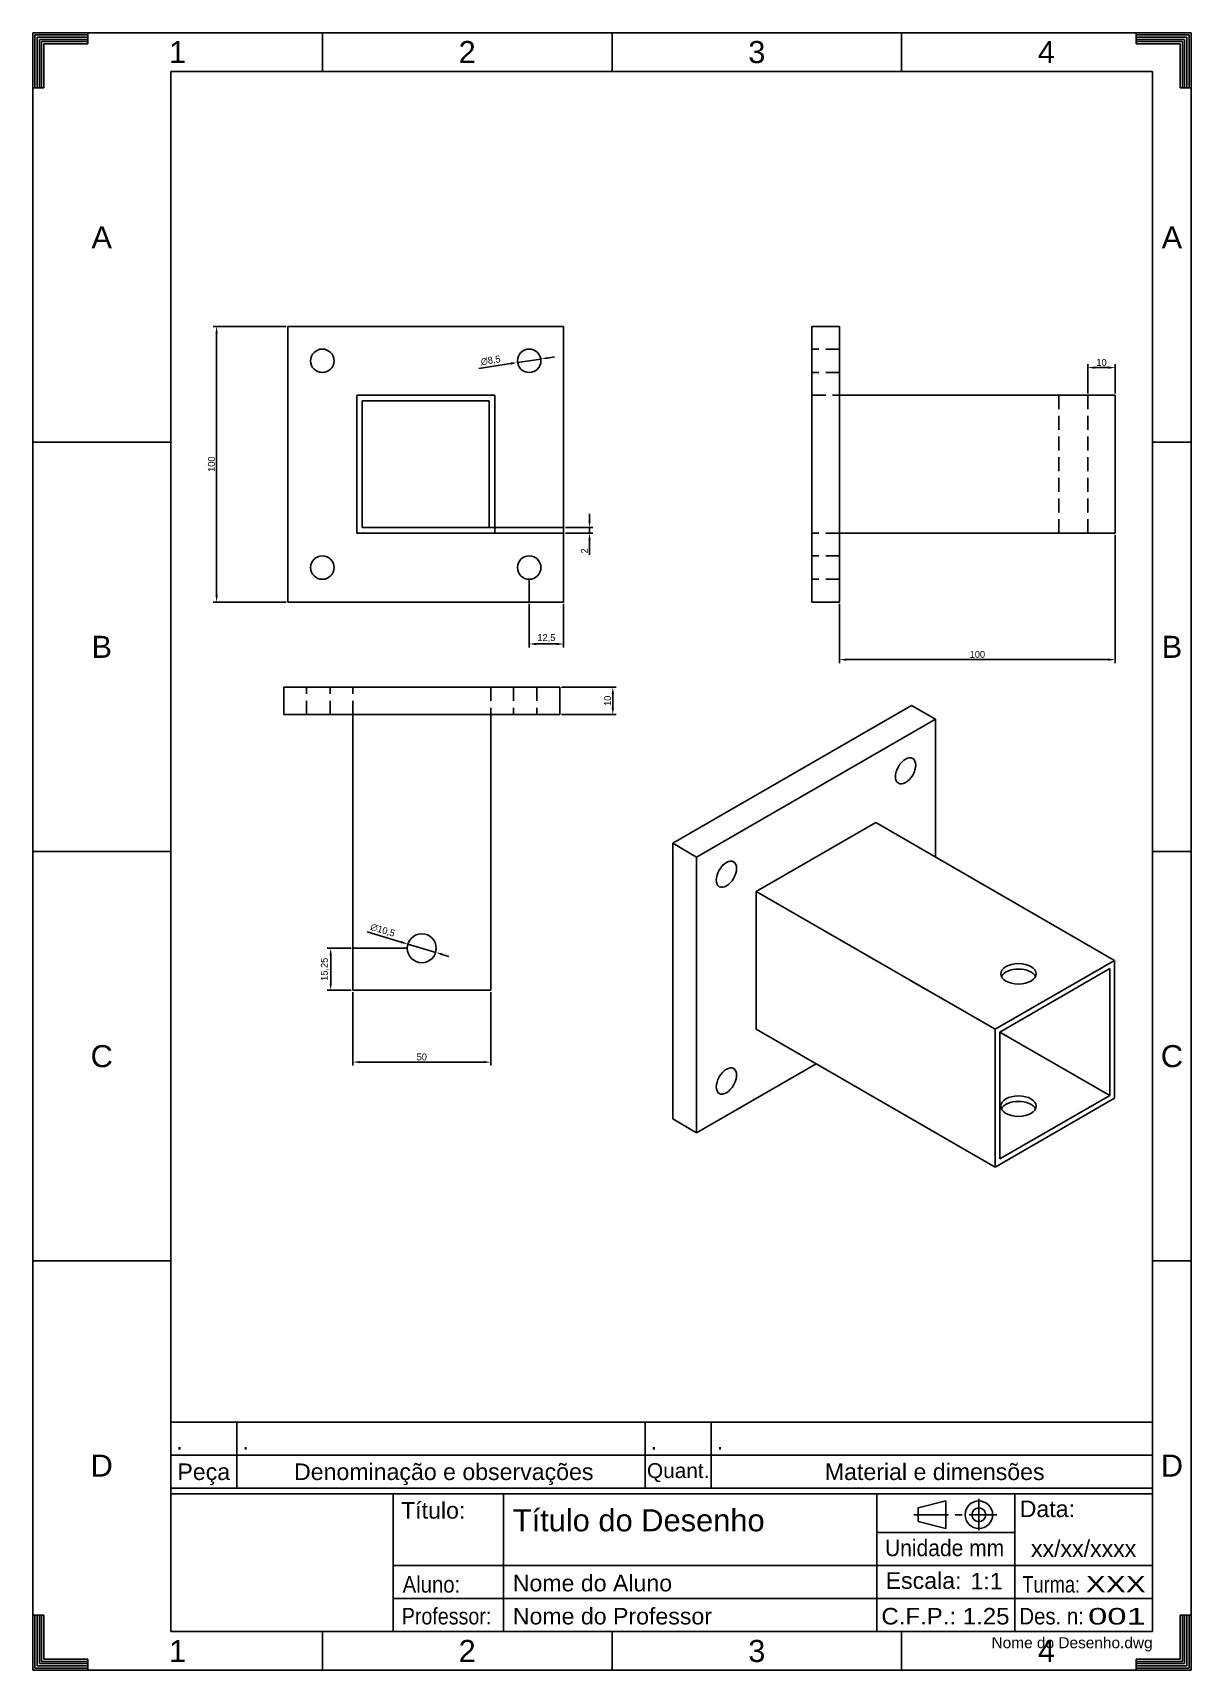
# Paper-space layout 'A4 SENAI' of a CAD drawing. Extents: x 0 to 210, y 0 to 297.
# The model-space entities are those that its viewports show. They can reach past a viewport. Long polylines and large blocks are cut down to what shows.
import ezdxf
from ezdxf.enums import TextEntityAlignment as Align

# ---------------------------------------------------------------- set-up
doc = ezdxf.new("R2010")
doc.units = 0
doc.header["$LTSCALE"] = 5
doc.header["$PDMODE"] = 35
doc.linetypes.add('CENTER', pattern=[2, 1.25, -0.25, 0.25, -0.25])
doc.linetypes.add('HIDDEN', pattern=[0.375, 0.25, -0.125])
doc.layers.get('Defpoints').update_dxf_attribs({"linetype": 'CONTINUOUS'})
doc.layers.add('Arestas Invisiveis', color=8, linetype='HIDDEN', lineweight=25)
doc.layers.add('Cotas', color=1, linetype='CONTINUOUS', lineweight=25)
for name, color, linetype in [('CENTRO', 2, 'CENTER'), ('CONTORNO', 7, 'CONTINUOUS'), ('LEGENDA', 151, 'CONTINUOUS'), ('TEXTO', 5, 'CONTINUOUS'), ('TRACEJADO', 6, 'HIDDEN'), ('VIEW', 1, 'CONTINUOUS')]:
    doc.layers.add(name, color=color, linetype=linetype)
doc.layers.get('VIEW').off()
doc.styles.add('ARIAL', font='arial.ttf', dxfattribs={"height": 2.5})
doc.dimstyles.new('ISO-25', dxfattribs={"dimtxt": 2.5, "dimasz": 2.5, "dimexe": 1.25, "dimexo": 0.625, "dimtad": 1, "dimtxsty": 'Standard', "dimcen": 2.5, "dimadec": 0, "dimazin": 0, "dimtfac": 1, "dimtmove": 0, "dimatfit": 3, "dimfxl": 1, "dimarcsym": 0})

# ---------------------------------------------------------------- blocks, each defined once
blk = doc.blocks.new('*D1')
at = {"layer": 'Cotas', "color": 0, "lineweight": -2, "transparency": 16777216}
for p, q in [((23.83, 323.01), (-2.62, 323.01)), ((-1.37, 225.51), (-1.37, 320.51)), ((23.83, 223.01), (-2.62, 223.01))]:
    blk.add_line(p, q, dxfattribs=at)
at = {"layer": 'Cotas', "color": 0, "transparency": 16777216}
for points in [[(-1.79, 320.51), (-0.95, 320.51), (-1.37, 323.01)], [(-1.79, 225.51), (-0.95, 225.51), (-1.37, 223.01)]]:
    blk.add_solid(points, dxfattribs=at)
at = {"layer": 'Defpoints', "color": 0, "transparency": 16777216}
for p in [(-1.37, 323.01), (24.45, 323.01), (24.45, 223.01)]:
    blk.add_point(p, dxfattribs=at)
at = {"layer": 'Cotas', "color": 0, "transparency": 16777216, "insert": (-3.25, 273.01), "char_height": 2.5, "attachment_point": 5, "rotation": 90}
blk.add_mtext('100', dxfattribs=at)
blk = doc.blocks.new('*D2')
at = {"layer": 'Cotas', "color": 0, "lineweight": -2, "transparency": 16777216}
for p, q in [((93.75, 307.75), (105.28, 309.5)), ((116.16, 311.14), (107.75, 309.87)), ((118.63, 311.52), (121.1, 311.89))]:
    blk.add_line(p, q, dxfattribs=at)
at = {"layer": 'Cotas', "color": 0, "transparency": 16777216}
for points in [[(105.22, 309.91), (105.34, 309.08), (107.75, 309.87)], [(118.57, 311.93), (118.69, 311.11), (116.16, 311.14)]]:
    blk.add_solid(points, dxfattribs=at)
at = {"layer": 'Defpoints', "color": 0, "transparency": 16777216}
for p in [(107.75, 309.87), (116.16, 311.14)]:
    blk.add_point(p, dxfattribs=at)
at = {"layer": 'Cotas', "color": 0, "transparency": 16777216, "insert": (97.97, 310.49), "char_height": 2.5, "attachment_point": 5, "rotation": 8.61251}
blk.add_mtext('∅8,5', dxfattribs=at)
blk = doc.blocks.new('*D3')
at = {"layer": 'Cotas', "color": 0, "lineweight": -2, "transparency": 16777216}
for p, q in [((324.45, 247.38), (324.45, 200.86)), ((224.45, 222.38), (224.45, 200.86)), ((321.95, 202.11), (226.95, 202.11))]:
    blk.add_line(p, q, dxfattribs=at)
at = {"layer": 'Cotas', "color": 0, "transparency": 16777216}
for points in [[(226.95, 202.53), (226.95, 201.7), (224.45, 202.11)], [(321.95, 202.53), (321.95, 201.7), (324.45, 202.11)]]:
    blk.add_solid(points, dxfattribs=at)
at = {"layer": 'Defpoints', "color": 0, "transparency": 16777216}
for p in [(324.45, 248.01), (224.45, 223.01), (224.45, 202.11)]:
    blk.add_point(p, dxfattribs=at)
at = {"layer": 'Cotas', "color": 0, "transparency": 16777216, "insert": (274.45, 203.99), "char_height": 2.5, "attachment_point": 5}
blk.add_mtext('100', dxfattribs=at)
blk = doc.blocks.new('*D4')
at = {"layer": 'Cotas', "color": 0, "lineweight": -2, "transparency": 16777216}
for p, q in [((123.64, 192.16), (143.53, 192.16)), ((142.28, 184.66), (142.28, 189.66)), ((123.64, 182.16), (143.53, 182.16))]:
    blk.add_line(p, q, dxfattribs=at)
at = {"layer": 'Cotas', "color": 0, "transparency": 16777216}
for points in [[(141.86, 189.66), (142.69, 189.66), (142.28, 192.16)], [(141.86, 184.66), (142.69, 184.66), (142.28, 182.16)]]:
    blk.add_solid(points, dxfattribs=at)
at = {"layer": 'Defpoints', "color": 0, "transparency": 16777216}
for p in [(123.02, 192.16), (142.28, 192.16), (123.02, 182.16)]:
    blk.add_point(p, dxfattribs=at)
at = {"layer": 'Cotas', "color": 0, "transparency": 16777216, "insert": (140.4, 187.16), "char_height": 2.5, "attachment_point": 5, "rotation": 90}
blk.add_mtext('10', dxfattribs=at)
blk = doc.blocks.new('*D5')
at = {"layer": 'Cotas', "color": 0, "lineweight": -2, "transparency": 16777216}
for p, q in [((53.22, 103.32), (65.59, 99.62)), ((78.05, 95.9), (67.99, 98.91)), ((80.45, 95.19), (82.84, 94.47))]:
    blk.add_line(p, q, dxfattribs=at)
at = {"layer": 'Cotas', "color": 0, "transparency": 16777216}
for points in [[(65.71, 100.02), (65.47, 99.22), (67.99, 98.91)], [(80.56, 95.59), (80.33, 94.79), (78.05, 95.9)]]:
    blk.add_solid(points, dxfattribs=at)
at = {"layer": 'Defpoints', "color": 0, "transparency": 16777216}
for p in [(67.99, 98.91), (78.05, 95.9)]:
    blk.add_point(p, dxfattribs=at)
at = {"layer": 'Cotas', "color": 0, "transparency": 16777216, "insert": (58.8, 103.82), "char_height": 2.5, "attachment_point": 5, "rotation": 343.37707}
blk.add_mtext('∅10,5', dxfattribs=at)
blk = doc.blocks.new('*D6')
at = {"layer": 'Cotas', "color": 0, "lineweight": -2, "transparency": 16777216}
for p, q in [((48.02, 81.53), (48.02, 54.86)), ((98.02, 81.53), (98.02, 54.86)), ((50.52, 56.11), (95.52, 56.11))]:
    blk.add_line(p, q, dxfattribs=at)
at = {"layer": 'Cotas', "color": 0, "transparency": 16777216}
for points in [[(50.52, 56.53), (50.52, 55.69), (48.02, 56.11)], [(95.52, 56.53), (95.52, 55.69), (98.02, 56.11)]]:
    blk.add_solid(points, dxfattribs=at)
at = {"layer": 'Defpoints', "color": 0, "transparency": 16777216}
for p in [(48.02, 82.16), (98.02, 82.16), (98.02, 56.11)]:
    blk.add_point(p, dxfattribs=at)
at = {"layer": 'Cotas', "color": 0, "transparency": 16777216, "insert": (73.02, 57.99), "char_height": 2.5, "attachment_point": 5}
blk.add_mtext('50', dxfattribs=at)
blk = doc.blocks.new('*D7')
at = {"layer": 'Cotas', "color": 0, "lineweight": -2, "transparency": 16777216}
for p, q in [((111.95, 222.38), (111.95, 206.53)), ((124.45, 222.38), (124.45, 206.53)), ((114.45, 207.78), (121.95, 207.78))]:
    blk.add_line(p, q, dxfattribs=at)
at = {"layer": 'Cotas', "color": 0, "transparency": 16777216}
for points in [[(114.45, 208.2), (114.45, 207.37), (111.95, 207.78)], [(121.95, 208.2), (121.95, 207.37), (124.45, 207.78)]]:
    blk.add_solid(points, dxfattribs=at)
at = {"layer": 'Defpoints', "color": 0, "transparency": 16777216}
for p in [(111.95, 223.01), (124.45, 223.01), (124.45, 207.78)]:
    blk.add_point(p, dxfattribs=at)
at = {"layer": 'Cotas', "color": 0, "transparency": 16777216, "insert": (118.2, 209.87), "char_height": 2.5, "attachment_point": 5}
blk.add_mtext('12,5', dxfattribs=at)
blk = doc.blocks.new('*D8')
at = {"layer": 'Cotas', "color": 0, "lineweight": -2, "transparency": 16777216}
for p, q in [((47.39, 97.41), (38.74, 97.41)), ((39.99, 94.91), (39.99, 84.66)), ((47.39, 82.16), (38.74, 82.16))]:
    blk.add_line(p, q, dxfattribs=at)
at = {"layer": 'Cotas', "color": 0, "transparency": 16777216}
for points in [[(39.58, 94.91), (40.41, 94.91), (39.99, 97.41)], [(39.58, 84.66), (40.41, 84.66), (39.99, 82.16)]]:
    blk.add_solid(points, dxfattribs=at)
at = {"layer": 'Defpoints', "color": 0, "transparency": 16777216}
for p in [(48.02, 97.41), (39.99, 82.16), (48.02, 82.16)]:
    blk.add_point(p, dxfattribs=at)
at = {"layer": 'Cotas', "color": 0, "transparency": 16777216, "insert": (37.91, 89.78), "char_height": 2.5, "attachment_point": 5, "rotation": 90}
blk.add_mtext('15,25', dxfattribs=at)
blk = doc.blocks.new('*D9')
at = {"layer": 'Cotas', "color": 0, "lineweight": -2, "transparency": 16777216}
for p, q in [((314.45, 298.63), (314.45, 309.29)), ((324.45, 298.63), (324.45, 309.29)), ((321.95, 308.04), (316.95, 308.04))]:
    blk.add_line(p, q, dxfattribs=at)
at = {"layer": 'Cotas', "color": 0, "transparency": 16777216}
for points in [[(316.95, 308.45), (316.95, 307.62), (314.45, 308.04)], [(321.95, 308.45), (321.95, 307.62), (324.45, 308.04)]]:
    blk.add_solid(points, dxfattribs=at)
at = {"layer": 'Defpoints', "color": 0, "transparency": 16777216}
for p in [(314.45, 308.04), (314.45, 298.01), (324.45, 298.01)]:
    blk.add_point(p, dxfattribs=at)
at = {"layer": 'Cotas', "color": 0, "transparency": 16777216, "insert": (319.45, 309.91), "char_height": 2.5, "attachment_point": 5}
blk.add_mtext('10', dxfattribs=at)
blk = doc.blocks.new('*D10')
at = {"layer": 'Cotas', "color": 0, "lineweight": -2, "transparency": 16777216}
for p, q in [((125.08, 250.01), (135.08, 250.01)), ((133.83, 252.51), (133.83, 255.01)), ((133.83, 250.01), (133.83, 248.01)), ((125.08, 248.01), (135.08, 248.01)), ((133.83, 245.51), (133.83, 240.09))]:
    blk.add_line(p, q, dxfattribs=at)
at = {"layer": 'Cotas', "color": 0, "transparency": 16777216}
for points in [[(133.41, 252.51), (134.25, 252.51), (133.83, 250.01)], [(133.41, 245.51), (134.25, 245.51), (133.83, 248.01)]]:
    blk.add_solid(points, dxfattribs=at)
at = {"layer": 'Defpoints', "color": 0, "transparency": 16777216}
for p in [(124.45, 250.01), (124.45, 248.01), (133.83, 248.01)]:
    blk.add_point(p, dxfattribs=at)
at = {"layer": 'Cotas', "color": 0, "transparency": 16777216, "insert": (131.96, 241.55), "char_height": 2.5, "attachment_point": 5, "rotation": 90}
blk.add_mtext('2', dxfattribs=at)

msp = doc.modelspace()

# ---------------------------------------------------------------- linework, layer by layer
at = {"layer": 'Arestas Invisiveis'}
for p, q in [((214.455, 298.007), (224.455, 298.007)), ((224.455, 248.007), (214.455, 248.007)), ((48.02, 182.156), (48.02, 192.156)), ((98.02, 192.156), (98.02, 182.156))]:
    msp.add_line(p, q, dxfattribs=at)
at = {"layer": 'CONTORNO'}
for p, q in [((24.455, 223.007), (24.455, 323.007)), ((24.455, 323.007), (124.455, 323.007)), ((124.455, 323.007), (124.455, 223.007)), ((214.455, 223.007), (214.455, 323.007)), ((214.455, 323.007), (224.455, 323.007)), ((224.455, 223.007), (224.455, 323.007)), ((49.455, 248.007), (49.455, 298.007)), ((49.455, 298.007), (99.455, 298.007)), ((99.455, 298.007), (99.455, 248.007)), ((224.455, 298.007), (324.455, 298.007)), ((324.455, 298.007), (324.455, 248.007)), ((51.455, 296.007), (97.455, 296.007)), ((51.455, 250.007), (51.455, 296.007)), ((97.455, 296.007), (97.455, 250.007)), ((97.455, 250.007), (51.455, 250.007)), ((99.455, 248.007), (49.455, 248.007)), ((224.455, 248.007), (324.455, 248.007)), ((124.455, 223.007), (24.455, 223.007)), ((224.455, 223.007), (214.455, 223.007)), ((23.02, 182.156), (23.02, 192.156)), ((23.02, 192.156), (123.02, 192.156)), ((123.02, 192.156), (123.02, 182.156)), ((163.978, 135.508), (250.58, 185.508)), ((250.58, 185.508), (259.24, 180.508)), ((23.02, 182.156), (123.02, 182.156)), ((48.02, 182.156), (48.02, 82.156)), ((98.02, 182.156), (98.02, 82.156)), ((259.24, 180.508), (172.638, 130.508)), ((259.24, 130.508), (259.24, 180.508)), ((237.59, 143.008), (194.288, 118.008)), ((237.59, 143.008), (324.192, 93.008)), ((172.638, 130.508), (163.978, 135.508)), ((163.978, 135.508), (163.978, 35.508)), ((172.638, 130.508), (172.638, 30.508)), ((194.288, 118.008), (194.288, 68.008)), ((280.891, 68.008), (194.288, 118.008)), ((233.26, 95.508), (237.59, 93.008)), ((237.59, 93.008), (237.59, 93.008)), ((324.192, 93.008), (280.891, 68.008)), ((322.46, 90.008), (282.623, 67.008)), ((322.46, 90.008), (322.46, 44.008)), ((324.192, 93.008), (324.192, 43.008)), ((250.58, 85.508), (259.24, 80.508)), ((98.02, 82.156), (48.02, 82.156)), ((259.24, 80.508), (259.24, 80.508)), ((194.288, 68.008), (280.891, 18.008)), ((280.891, 68.008), (280.891, 18.008)), ((282.623, 67.008), (282.623, 21.008)), ((322.46, 44.008), (282.623, 67.008)), ((172.638, 30.508), (215.939, 55.508)), ((280.891, 18.008), (324.192, 43.008)), ((282.623, 21.008), (322.46, 44.008)), ((163.978, 35.508), (172.638, 30.508))]:
    msp.add_line(p, q, dxfattribs=at)
for centre, radius in [((36.955, 310.507), 4.25), ((111.955, 310.507), 4.25), ((36.955, 235.507), 4.25), ((111.955, 235.507), 4.25), ((73.02, 97.406), 5.25)]:
    msp.add_circle(centre, radius, dxfattribs=at)
for centre, major_axis in [((248.415, 161.758), (-2.603, -4.508)), ((183.463, 124.258), (-2.603, -4.508)), ((289.335, 88.133), (-6.43, 0)), ((183.463, 49.258), (-2.603, -4.508)), ((289.335, 40.133), (-6.43, 0))]:
    msp.add_ellipse(centre, major_axis=major_axis, ratio=0.5773503, dxfattribs=at)
for centre in [(289.335, 86.133), (289.335, 86.133), (289.335, 38.133)]:
    msp.add_ellipse(centre, major_axis=(-6.43, 0), ratio=0.5773503, start_param=3.4143356, end_param=6.0104424, dxfattribs=at)
at = {"layer": 'Cotas'}
for p, q in [((99.455, 250.007), (97.455, 250.007)), ((99.455, 250.007), (124.455, 250.007)), ((99.455, 248.007), (124.455, 248.007)), ((111.955, 231.257), (111.955, 223.007)), ((67.77, 97.406), (48.02, 97.406))]:
    msp.add_line(p, q, dxfattribs=at)
at = {"layer": 'TRACEJADO'}
for p, q in [((224.455, 314.757), (214.455, 314.757)), ((224.455, 306.257), (214.455, 306.257)), ((303.955, 298.007), (303.955, 248.007)), ((314.455, 298.007), (314.455, 248.007)), ((224.455, 239.757), (214.455, 239.757)), ((224.455, 231.257), (214.455, 231.257)), ((31.27, 182.156), (31.27, 192.156)), ((39.77, 182.156), (39.77, 192.156)), ((106.27, 192.156), (106.27, 182.156)), ((114.77, 192.156), (114.77, 182.156))]:
    msp.add_line(p, q, dxfattribs=at)

# ---------------------------------------------------------------- dimensions: what is measured, and where the dimension line sits
at = {"layer": 'Cotas'}
for base, p1, p2, picture, middle in [((-1.371, 323.007), (24.455, 223.007), (24.455, 323.007), '*D1', (-3.246, 273.007)), ((133.83, 248.007), (124.455, 250.007), (124.455, 248.007), '*D10', (131.955, 241.548)), ((142.278, 192.156), (123.02, 182.156), (123.02, 192.156), '*D4', (140.403, 187.156)), ((39.994, 82.156), (48.02, 97.406), (48.02, 82.156), '*D8', (37.911, 89.781))]:
    dim = msp.add_linear_dim(base=base, p1=p1, p2=p2, angle=90, dimstyle='ISO-25', dxfattribs=at)
    dim.commit()
    dim.dimension.update_dxf_attribs({"geometry": picture, "text_midpoint": middle})
for p1, p2, picture, middle in [((116.157, 311.143), (107.752, 309.87), '*D2', (97.965, 310.495)), ((78.05, 95.904), (67.989, 98.908), '*D5', (58.803, 103.824))]:
    dim = msp.add_diameter_dim_2p(p1=p1, p2=p2, dimstyle='ISO-25', dxfattribs=at)
    dim.commit()
    dim.dimension.update_dxf_attribs({"geometry": picture, "text_midpoint": middle})
for base, p1, p2, picture, middle in [((314.455, 308.035), (324.455, 298.007), (314.455, 298.007), '*D9', (319.455, 309.91)), ((224.455, 202.113), (324.455, 248.007), (224.455, 223.007), '*D3', (274.455, 203.988)), ((124.455, 207.782), (111.955, 223.007), (124.455, 223.007), '*D7', (118.205, 209.865)), ((98.02, 56.111), (48.02, 82.156), (98.02, 82.156), '*D6', (73.02, 57.986))]:
    dim = msp.add_linear_dim(base=base, p1=p1, p2=p2, dimstyle='ISO-25', dxfattribs=at)
    dim.commit()
    dim.dimension.update_dxf_attribs({"geometry": picture, "text_midpoint": middle})

psp = doc.layouts.new('A4 SENAI')

# ---------------------------------------------------------------- linework, layer by layer
at = {"layer": 'CENTRO'}
for p, q in [((171.5, 31.09), (171.5, 25.39)), ((159.73, 28.21), (174.74, 28.21))]:
    psp.add_line(p, q, dxfattribs=at)
at = {"layer": 'CONTORNO'}
for p, q in [((203, 290), (25, 290)), ((25, 290), (25, 7)), ((203, 7), (203, 290)), ((25, 39), (203, 39)), ((25, 33), (203, 33)), ((25, 32), (203, 32)), ((25, 32), (99, 32)), ((25, 7), (203, 7))]:
    psp.add_line(p, q, dxfattribs=at)
at = {"layer": 'LEGENDA'}
for p, q in [((210, 297), (0, 297)), ((0, 297), (0, 0)), ((10, 295), (10, 297)), ((52.5, 297), (52.5, 290)), ((105, 297), (105, 290)), ((157.5, 297), (157.5, 290)), ((200, 295), (200, 297)), ((210, 0), (210, 297)), ((0.4, 296.6), (10, 296.6)), ((0.4, 287), (0.4, 296.6)), ((0.8, 296.2), (10, 296.2)), ((0.8, 287), (0.8, 296.2)), ((1.2, 295.8), (10, 295.8)), ((1.2, 287), (1.2, 295.8)), ((1.6, 295.4), (10, 295.4)), ((1.6, 287), (1.6, 295.4)), ((2, 295), (10, 295)), ((2, 287), (2, 295)), ((209.6, 296.6), (200, 296.6)), ((209.2, 296.2), (200, 296.2)), ((208.8, 295.8), (200, 295.8)), ((208.4, 295.4), (200, 295.4)), ((208, 295), (200, 295)), ((208, 287), (208, 295)), ((208.4, 287), (208.4, 295.4)), ((208.8, 287), (208.8, 295.8)), ((209.2, 287), (209.2, 296.2)), ((209.6, 287), (209.6, 296.6)), ((0, 287), (2, 287)), ((210, 287), (208, 287)), ((25, 222.75), (0, 222.75)), ((203, 222.75), (210, 222.75)), ((25, 148.5), (0, 148.5)), ((203, 148.5), (210, 148.5)), ((25, 74.25), (0, 74.25)), ((203, 74.25), (210, 74.25)), ((25, 45), (203, 45)), ((37, 45), (37, 33)), ((111, 45), (111, 33)), ((123, 45), (123, 33)), ((65.31, 32), (65.31, 7)), ((85.31, 32), (85.31, 7)), ((153, 7), (153, 32)), ((160.5, 29.46), (165.5, 30.71)), ((165.5, 30.71), (165.5, 25.71)), ((178, 7), (178, 32)), ((160.5, 29.46), (160.5, 26.96)), ((160.5, 26.96), (165.5, 25.71)), ((153, 25), (178, 25)), ((65.31, 19), (202.92, 19)), ((65.31, 13), (203, 13)), ((0, 10), (2, 10)), ((0.4, 10), (0.4, 0.4)), ((0.8, 10), (0.8, 0.8)), ((1.2, 10), (1.2, 1.2)), ((1.6, 10), (1.6, 1.6)), ((2, 10), (2, 2)), ((208, 10), (208, 2)), ((210, 10), (208, 10)), ((208.4, 10), (208.4, 1.6)), ((208.8, 10), (208.8, 1.2)), ((209.2, 10), (209.2, 0.8)), ((209.6, 10), (209.6, 0.4)), ((52.5, 0), (52.5, 7)), ((105, 7), (105, 0)), ((157.5, 0), (157.5, 7)), ((0, 0), (210, 0)), ((0.4, 0.4), (10, 0.4)), ((0.8, 0.8), (10, 0.8)), ((1.2, 1.2), (10, 1.2)), ((1.6, 1.6), (10, 1.6)), ((2, 2), (10, 2)), ((10, 2), (10, 0)), ((208, 2), (200, 2)), ((200, 2), (200, 0)), ((208.4, 1.6), (200, 1.6)), ((208.8, 1.2), (200, 1.2)), ((209.2, 0.8), (200, 0.8)), ((209.6, 0.4), (200, 0.4))]:
    psp.add_line(p, q, dxfattribs=at)
for radius in [2.5, 1.25]:
    psp.add_circle((171.5, 28.21), radius, dxfattribs=at)

# ---------------------------------------------------------------- texts
at = {"layer": 'LEGENDA', "style": 'ARIAL'}
for s, height, p in [('1', 4, (26.25, 293.5)), ('2', 4, (78.75, 293.5)), ('3', 4, (131.25, 293.5)), ('4', 4, (183.75, 293.5)), ('A', 4, (12.5, 259.88)), ('A', 4, (206.5, 259.88)), ('B', 4, (12.5, 185.62)), ('B', 4, (206.5, 185.62)), ('C', 4, (12.5, 111.38)), ('C', 4, (206.5, 111.38)), ('D', 4, (12.5, 37.12)), ('D', 4, (206.5, 37.12)), ('Peça', 3, (31, 36)), ('Denominação e observações', 3, (74.5, 36)), ('Material e dimensões', 3, (163.5, 36)), ('1', 4, (26.25, 3.5)), ('2', 4, (78.75, 3.5)), ('3', 4, (131.25, 3.5)), ('4', 4, (183.75, 3.5))]:
    psp.add_text(s, height=height, dxfattribs=at).set_placement(p, align=Align.MIDDLE_CENTER)
for s, p in [('Título:', (66.77, 30.5)), ('Escala:', (154.61, 17.76))]:
    psp.add_text(s, height=3, dxfattribs=at).set_placement(p, align=Align.TOP_LEFT)
for s, width, p, p2 in [('Unidade mm', 0.909485, (154.49, 20.69), (176.09, 20.69)), ('Aluno:', 0.880217, (67.04, 14.08), (77.49, 14.08)), ('Turma:', 0.778824, (179.4, 14.08), (189.86, 14.08)), ('C.F.P.: 1.25', 1.039053, (153.83, 8.3), (177.06, 8.3)), ('Des. n:', 0.870787, (178.85, 8.31), (190.54, 8.31))]:
    psp.add_text(s, height=3, dxfattribs=dict(at, width=width)).set_placement(p, p2, align=Align.FIT)
at = {"layer": 'LEGENDA', "style": 'ARIAL', "width": 0.85}
psp.add_text('Professor:', height=3, dxfattribs=at).set_placement((66.89, 8.31))
at = {"layer": 'LEGENDA', "attachment_point": 1, "style": 'ARIAL'}
for s, width, insert, char_height in [('\\pxqc;Quant.', 12, (111, 37.56), 2.7), ('Data:', 50, (178.91, 30.78), 3)]:
    psp.add_mtext_dynamic_manual_height_columns(s, width=width, gutter_width=12.5, heights=[0], dxfattribs=dict(at, insert=insert, char_height=char_height))
at = {"layer": 'TEXTO', "style": 'ARIAL'}
for s, p in [('.', (26, 40)), ('.', (38, 40)), ('.', (112, 40)), ('.', (124, 40)), ('Nome do Aluno', (87.01, 14.31)), ('Nome do Professor', (87.02, 8.31))]:
    psp.add_text(s, height=3, dxfattribs=at).set_placement(p)
for s, height, p in [('Título do Desenho', 4, (109.84, 25.2)), ('1:1', 3, (172.9, 14.66))]:
    psp.add_text(s, height=height, dxfattribs=at).set_placement(p, align=Align.CENTER)
for s, width, p, p2 in [('XXX', 1.295116, (190.89, 14.12), (201.76, 14.12)), ('001', 1.495702, (191.3, 8.29), (201.76, 8.29))]:
    psp.add_text(s, height=3, dxfattribs=dict(at, width=width)).set_placement(p, p2, align=Align.FIT)
psp.add_text('Nome do Desenho.dwg', height=2, dxfattribs=at).set_placement((203, 6), align=Align.TOP_RIGHT)
at = {"layer": 'TEXTO', "insert": (180.95, 23.57), "char_height": 3, "attachment_point": 1, "style": 'ARIAL'}
psp.add_mtext_dynamic_manual_height_columns('xx/xx/xxxx', width=11.5057, gutter_width=12.5, heights=[0], dxfattribs=at)

# ---------------------------------------------------------------- viewports
at = {"layer": 'VIEW'}
psp.add_viewport(center=(114, 167.5), size=(178, 245), view_center_point=(159.979, 170.507), view_height=490, dxfattribs=at)

doc.saveas('drawing.dxf')
